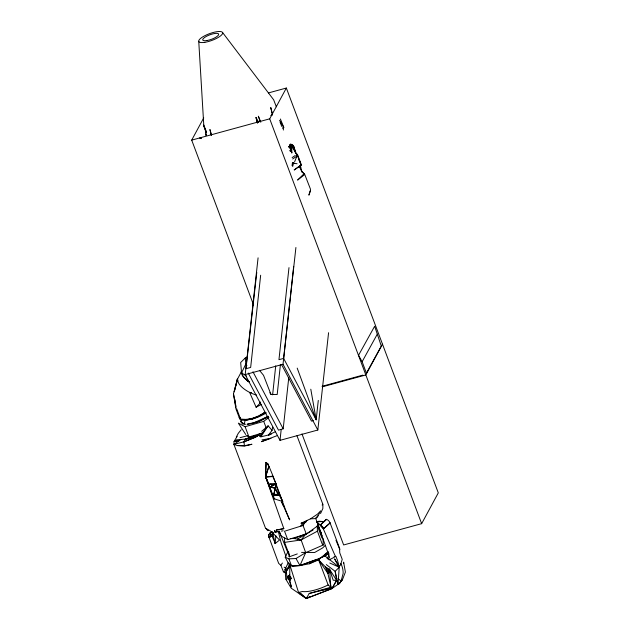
<?xml version="1.0" encoding="UTF-8"?>
<svg xmlns="http://www.w3.org/2000/svg" width="630" height="630" viewBox="0 0 630 630"><rect width="100%" height="100%" fill="white"/><g stroke="black" fill="none" stroke-linecap="round" stroke-linejoin="round"><path stroke-width="0.94" d="M286.099 572.788L283.437 571.788L280.878 565.331L278.673 563.401L269.057 537.422L270.522 536.697L270.727 535.216L272.829 533.051L279.531 540.067L275.074 543.603C274.798 540.225 270.427 536.413 272.829 533.051L275.074 543.603L275.932 535.894M288.036 551.345L285.217 557.227L288.241 563.055L289.753 564.519L289.808 580.553L291.391 586.971L287.855 576.198L289.493 575.135M297.289 553.92L289.209 556.833L289.438 555.298L284.571 542.375L284.595 538.075M279.429 531.452L275.712 532.114L276.224 530.121L283.831 528.641L265.584 476.808L265.844 462.609L267.837 463.924C276.239 482.178 281.72 501.504 289.635 519.892L281.925 502.441L282.728 501.504L275.53 484.423L275.775 483.257L272.703 476.225L265.584 476.808L266.325 462.609L265.844 462.609L266.269 462.829M283.366 130.056L283.311 126.945M323.592 528.759L330.081 522.939L323.592 528.759L320.284 525.089L326.498 519.325A5.095 3.977 47.1 0 1 330.081 522.939L339.57 548.273L339.751 552.825L342.232 559.353L340.523 564.96L338.735 567.268M255.575 436.299L258.174 434.81L256.646 436.59L243.936 441.851L244.44 445.694L251.961 444.252L244.621 446.048L237.368 445.575L233.887 444.37L234.061 441.449L237.163 436.33M285.878 579.285L291.202 588.168L306.259 598.5L331.789 588.64L338.058 584.349L339.271 566.346M272.412 114.369L270.75 107.502L272.207 113.51M266.34 412.831A16.971 4.898 -20.7 0 1 252.071 419.092L245.196 420.068L252.032 418.769L259.576 416.076L252.071 419.092L245.133 420.407L240.51 419.997L239.18 417.375M301.675 170.943L304.55 174.612L297.746 179.983M326.301 564.59L335.152 571.331L336.601 580.348L338.058 584.349L342.326 580.065L342.366 579.364M274.798 487.935L278.287 495.219L278.562 494.889L273.617 494.211L274.018 493.849C274.05 490.668 279.248 478.729 271.609 486.084M291.682 578.159L290.288 579.45L288.682 579.135L287.69 576.86L289.517 575.907L290.926 577.269L290.58 578.986L288.438 578.647L289.808 580.553L290.084 577.615M274.278 498.873L274.696 498.464L274.278 498.873L282.728 501.504L281.925 502.441L283.909 506.118M260.662 275.231L250.661 367.447L245.968 368.731L256.772 272.396M272.617 394.845L275.727 365.825M280.413 364.652L277.192 394.545L270.939 394.372L269.845 392.75M299.463 593.602L306.259 598.5L309.22 593.484L331.238 588.066L327.899 573.473L328.23 570.378L329.6 569.103M288.989 267.632L278.956 359.667L283.642 358.407L293.682 266.348M248.259 373.055L278.499 430.14L283.193 428.825L288.792 377.433M318.292 400.42L316.173 419.824L283.642 358.407M328.577 332.711L317.835 430.014L280.003 440.346L245.188 374.598L258.079 257.827M317.835 430.014L283.02 364.274L295.911 247.503M280.003 440.346L281.185 429.644M268.742 466.625L265.584 476.808L270.026 487.266L268.852 484.084L275.617 484.013M301.864 171.856L299.896 167.596L300.045 166.352L300.723 167.068L301.864 171.856L304.581 174.022L310.425 189.039L310.519 190.851L308.897 195.158L310.055 190.874M272.302 115.077L272.42 114.227M292.06 165.643L292.422 162.918L297.061 163.753M271.806 531.657L268.766 534.468L269.057 537.422L272.278 536.059L270.522 536.697M272.396 476.367L265.584 476.808L272.751 495.857L272.885 495.007L265.584 476.808L268.821 466.649L267.837 463.924L266.325 462.609M258.04 434.858L258.127 434.346L258.158 435.212L245.346 439.11L236.36 439.842L235.636 440.984L234.061 441.449L238.746 441.063L241.014 439.519M293.895 149.231L294.163 147.798L292.84 145.246L290.989 144.963L289.517 145.853M256.646 436.59L258.174 434.81L260.859 436.842L268.522 434.983L272.05 430.369L272.68 427.227M273.963 493.849L273.294 493.392L273.963 493.849L275.318 488.226L270.089 487.022M245.133 420.407L244.212 424.029L242.582 423.84L240.636 421.438L242.314 419.218M292.659 166.501L293.619 162.839M239.14 417.336L235.927 408.831L233.47 393.781L237.431 378.85L234.234 391.797L237.14 381.024M329.017 553.683L327.805 558.149L326.97 558.227M328.01 559.267L329.592 557.322L316.898 521.656L323.725 521.648L326.498 519.325L320.284 525.089L322.906 527.948L334.884 555.211C337.601 558.597 338.113 563.149 339.239 567.221L335.152 571.331L338.058 584.349L339.633 583.608L341.074 581.041L343.145 573.426A20.79 16.254 47.1 0 0 340.869 563.511M285.477 530.94L303.046 525.444L303.943 522.546L304.881 522.672L306.495 521.609M206.443 135.56L206.207 134.269L205.656 134.718L206.514 135.584L205.656 134.718L206.041 132.119L203.821 125.898L198.749 41.352M301.368 164.895L294.249 169.911L301.368 164.895L297.439 154.381L296.517 154.271L290.556 144.199L289.642 144.561M310.574 518.813L317.599 514.064L320.631 510.859L317.394 517.183L315.354 518.608L310.574 518.813L301.164 523.183L302.345 525.452L303.046 525.444L304.881 522.672M200.836 138.198L201.159 138.6M342.326 580.065L345.398 572.079L343.602 562.125L343.689 563.409M253.851 436.117C264.175 434.416 253.811 435.188 251.787 437.527L254.111 436.401L245.346 439.11L243.936 441.851L255.788 437.141M257.481 436.519L258.174 434.81L257.379 436.527M294.596 161.815L297.321 155.185M205.782 132.946L206.128 132.15L203.821 125.898M289.808 580.553L290.288 579.45L288.438 578.647M290.54 565L292.895 566.417L299.951 565.575L305.692 552.66L323.308 544.981L322.985 538.681L321.875 537.87L317.244 525.617L317.41 531.177L322.182 543.926L323.308 544.981M286.288 579.206L285.784 578.986L285.036 569.481L288.193 562.732M290.217 150.444L291.099 148.696L288.776 146.632L290.989 144.963L293.761 146.444M246.464 376.094L241.542 372.834L245.802 364.053L245.267 357.998L247.409 356.8M237.258 379.512L241.4 371.763M289.957 150.916L291.099 148.696A2.331 1.496 55.4 0 0 288.69 146.688L291.099 148.696A2.331 1.496 55.4 0 1 290.257 150.893L291.186 148.641L290.406 147.751L291.8 152.869L291.816 148.389L290.989 144.963L289.745 147.223L288.776 146.632A2.331 1.496 55.4 0 1 291.186 148.641L291.8 152.869L290.863 150.168M274.381 498.645L272.971 495.487M289.753 564.519L286.374 571.024L286.957 579.167L287.855 576.198L289.682 575.875M236.297 437.07L238.282 433.314L241.164 429.723M320.536 513.56L322.859 508.497L322.899 504.417L296.974 435.763M253.599 305.038L191.701 140.12L203.726 117.881M191.701 140.12L269.703 118.826L286.351 88.035L438.299 492.873L421.651 523.664L343.649 544.958L301.959 433.881M382.481 344.161L365.833 374.952L322.607 386.757M362.132 361.699L377.299 334.16L374.653 326.238L358.549 355.265L362.132 361.699L366.408 373.157L381.3 346.091L377.299 334.16M290.084 567.307L289.753 564.645L287.894 569.079L286.374 571.024L289.753 564.645L298.557 592.484L301.313 593.72L306.259 598.5L331.971 588.609L336.601 580.348L329.569 569.307L325.466 566.976L318.638 559.897L309.267 563.779L299.951 565.575L291.454 565.708L288.823 563.921L292.895 566.417M272.751 495.857L272.885 495.007L273.318 495.818L278.436 495.038L275.861 494.219M249.795 437.952L249.669 437.551L245.346 439.11L248.724 438.693M328.734 551.912C327.498 555.707 323.497 556.259 320.528 558.054L309.267 563.779M259.521 403.515L260.481 402.019M280.878 565.331L282.39 563.031M260.859 436.842L268.104 425.825L272.05 430.369M313.086 529.98L305.511 534.468L301.124 539.942L284.571 542.375M322.111 505.047L322.804 504.197M291.147 149.901L290.343 150.83L291.186 148.641A2.331 1.496 55.4 0 1 290.343 150.83M283.657 506.237L281.925 502.441L282.728 501.504L275.318 488.226L270.05 487.077M315.354 518.608L317.906 515.718M328.348 553.156L327.183 554.424L321.741 557.322L326.726 552.699M309.22 593.484L330.813 587.231L328.151 584.947L318.638 559.897L320.528 558.054L318.741 558.708M251.488 392.616L249.614 392.388L256.111 407.232L260.229 403.035M245.267 357.998L240.668 362.502L241.542 372.834M247.228 424.281C254.803 423.502 262.206 420.698 268.246 416.209M318.638 559.897L327.899 573.473L330.404 571.292M287.69 576.86L289.761 574.938M325.198 545.517L322.536 547.99L314.693 552.471L301.55 552.408M327.639 572.835L327.899 573.473L328.521 572.906M297.683 179.959L303.778 173.998L304.581 174.022M270.002 487.171L275.775 483.257L275.53 484.423L269.955 487.187M261.694 431.306L268.104 425.825L259.843 436.149L261.489 435.204M268.482 466.783L268.939 466.673L267.837 463.924M321.741 557.322L328.309 552.045M200.498 137.883L199.781 138.072L200.293 138.435M329.033 572.615L328.23 570.378L329.569 569.307L333.207 580.23L336.601 580.348L331.971 588.609M269.49 533.271L271.932 531.665M245.732 434.48L238.345 423.116L245.101 426.723L263.694 421.36L268.923 417.406M303.195 523.428L306.928 520.608M321.41 557.479L323.946 555.628M279.389 531.696L281.027 535.933L287.729 539.642L306.33 534.067L318.339 525.373L315.717 518.427M292.131 157.626L295.265 155.468M292.666 158.988L296.58 156.287A3.394 2.181 55.4 0 1 296.604 157.547M269.128 530.161L265.569 528.31L233.887 444.37L238.746 441.063L235.636 440.984M265.104 418.564L268.238 416.446M259.473 416.013L264.907 412.351M299.896 167.596L300.723 167.068L300.171 165.328M240.943 419.533L239.873 417.454L241.077 419.194C249.472 420.297 258.04 417.005 264.836 412.225M200.734 138.041L201.049 138.576M285.217 557.227L288.871 558.865L296.013 558.511L305.692 552.66L301.124 539.942L293.383 538.366A14.852 4.284 -20.7 0 1 290.367 538.658M297.273 539.146L305.511 534.468M282.405 128.173L283.791 127.394L280.382 118.991M255.378 417.288L252.071 419.092L250.244 418.934L252.071 419.092L255.402 417.32M317.41 531.177L301.124 539.942L299.289 539.989M256.111 407.232L261.6 404.302M259.324 415.737L265.592 412.39M275.712 532.114L277.003 531.444M306.259 598.5L309.637 596.76M329.057 559.889L334.333 557.251M270.42 434.495L268.522 434.983L275.593 431.637M252.047 423.588L266.695 417.036L258.765 421.494L247.141 424.203M277.121 435.645L261.395 441.669L270.955 438.346L262.009 439.874M273.318 495.818C272.05 495.267 277.452 495.944 278.436 495.038M320.528 558.054L299.951 565.575L296.013 558.511M294.667 538.311L305.818 533.823M299.951 565.575L316.953 559.361M274.609 488.1L275.318 488.226M246.936 435.716L248.968 436.999L262.923 432.826M268.522 434.983L271.246 434.172M233.887 444.37L244.424 441.693M322.024 386.324L362.841 375.126M268.49 92.909L286.351 88.035M245.188 374.598L283.02 364.274M240.054 437.677L247.551 435.708M313.362 420.58L311.488 421.092L281.704 364.857M298.557 592.484L302.368 591.507A21.215 6.119 -20.7 0 0 328.151 584.947M268.876 530.389L267.742 530.665L266.088 528.538M319.812 590.743L331.238 588.066M259.056 434.157L261.859 433.59M252.094 418.651L245.409 419.919L243.826 419.21M322.087 535.902L316.898 521.656L319.182 521.223L323.725 521.648M276.318 529.987L283.831 528.641M281.287 531.114L283.146 530.783M300.534 525.853L303.046 525.444M334.128 556.707L335.869 556.432M289.745 147.223L291.068 147.05L291.548 147.68L290.989 144.963L294.163 147.798L297.092 155.941M265.584 476.808L272.814 476.54L265.584 476.808L267.9 481.989M237.368 445.575L244.44 445.694M269.861 483.966L274.656 484.218M245.582 424.289L244.212 424.029L240.636 421.438M290.556 144.199L291.698 144.443M292.422 162.918L294.21 163.312M283.437 571.788L286.075 572.702M329.789 563.015L339.239 567.221L334.585 558.889L338.759 565.724M269.829 530.696L273.625 532.83M297.517 154.87L296.517 154.271L296.738 157.453M249.433 381.977L246.944 380.441L249.417 382.024M320.284 525.089L322.371 526.428L323.788 528.483M249.567 381.953L247.149 380.41L246.188 378.89M284.146 567.126L286.508 568.795M325.041 556.038L339.239 567.221M338.113 578.647L341.074 581.041M241.306 371.472L241.306 371.472A16.971 6.906 26.9 0 0 248.929 381.78M316.898 521.656L322.906 527.948M247.188 380.591L242.975 376.11L242.085 372.873M249.748 437.755L250.409 438.48M245.802 364.053L246.905 365.392M259.481 370.338L263.529 375.307L270.939 394.372M328.23 570.378L325.466 566.976L327.899 573.473M222.571 32.5L273.641 99.776L276.334 106.793M240.644 419.667L239.266 417.966M279.555 120.298L283.791 127.394M257.276 122.968L256 117.432L258.662 122.409M252.953 371.771L283.193 428.825M269.813 533.287L270.727 535.216M274.397 530.751L275.231 532.531L274.483 530.728M242.007 422.58L242.582 423.84M335.987 540.288L339.783 549.525L339.57 548.273M297.289 156.075L296.517 154.271L297.061 156.13M298.825 159.689L299.974 162.39M200.198 137.734L200.474 138.38M260.796 122.228L258.339 116.196L260.292 121.559M288.06 553.156L279.074 530.964M203.766 125.055L206.293 131.434M273.294 493.392L273.617 494.211M263.694 421.36L266.167 427.77M302.802 524.908L306.33 534.067M280.082 122.11L281.744 126.441M284.5 531.074L287.729 539.642M239.88 417.273L236.675 408.76M288.871 558.865L291.454 565.708M269.703 118.826L421.651 523.664M245.101 426.723L248.968 436.999M297.1 154.114L301.124 165.099M297.195 368.117L316.173 419.824L310.795 389.206M285.933 556.353L281.035 542.517L278.523 532.248M211.475 134.788L209.924 129.504L211.318 135.529M256 117.432L257.528 122.976M295.572 153.066L294.163 147.798L294.265 149.05M233.47 393.781L235.966 407.405M206.041 132.119L206.191 132.946M320.812 531.846L321.111 533.775M234.935 399.538L235.872 406.366M288.548 551.408L289.209 556.833M285.036 569.481L285.122 570.213M268.766 534.468L269.057 537.422M329.569 569.307L330.813 587.231M290.989 144.963L291.068 147.05M278.562 494.889A1.339 1.221 27.7 0 1 278.287 495.219M290.162 144.711A2.969 1.906 55.4 0 1 292.966 145.31A2.969 1.906 55.4 0 1 294.21 148.641M289.729 147.963A1.788 1.15 55.4 0 1 290.485 149.971M256.638 395.105A16.128 6.56 26.9 0 1 237.935 379.984M303.943 522.546L303.581 523.664L301.164 523.183L303.943 522.546M275.775 483.257L275.499 483.919L275.775 483.257M272.168 114.495L271.073 115.455L272.168 114.495M204.789 42.336A12.71 3.583 -20.3 0 0 222.689 32.965A12.71 3.583 -20.3 0 0 204.624 35.808A12.71 3.583 -20.3 0 0 204.789 42.336M207.097 40.517A8.489 2.394 -20.3 0 0 218.697 34.201A8.489 2.394 -20.3 0 0 206.317 36.39A8.489 2.394 -20.3 0 0 207.097 40.517"/></g></svg>
